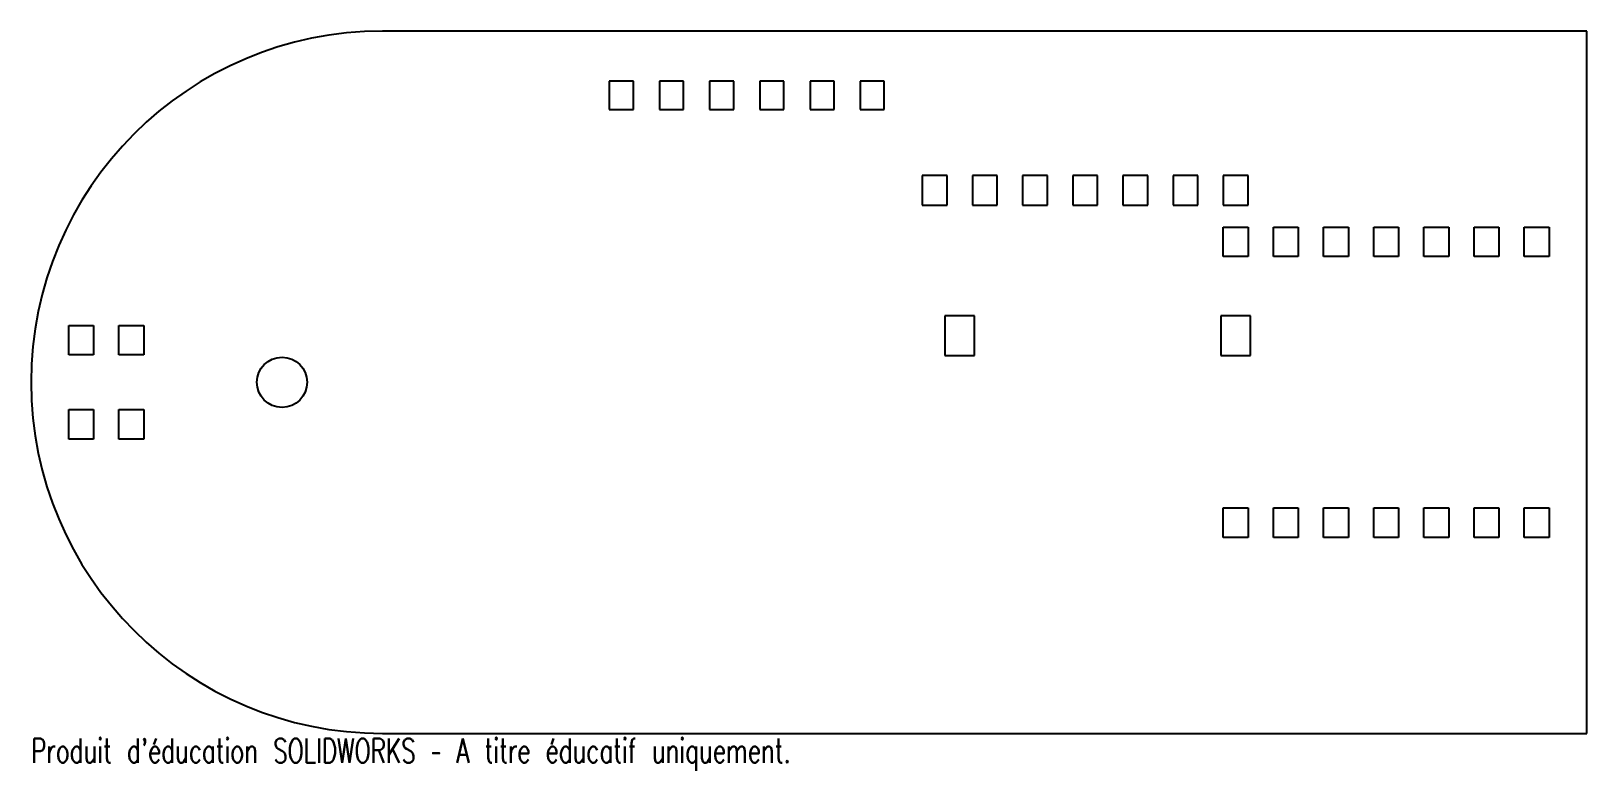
# Model space of a CAD drawing. Header units: millimetres. Extents: x 0 to 310, y -7 to 140.
import ezdxf

# ---------------------------------------------------------------- set-up
doc = ezdxf.new("R2010")
doc.units = ezdxf.units.MM
doc.styles.add('SLDTEXTSTYLE0', font='TXT', dxfattribs={"width": 0.7, "bigfont": 'bigfont'})

msp = doc.modelspace()

# ---------------------------------------------------------------- linework, layer by layer
at = {"color": 7, "linetype": 'Continuous', "lineweight": 25}
for p, q in [((310, 140), (70, 140)), ((310, 0), (310, 140)), ((115.2, 130), (115.2, 124.4)), ((120, 130), (115.2, 130)), ((120, 124.4), (120, 130)), ((125.2, 130), (125.2, 124.4)), ((130, 130), (125.2, 130)), ((130, 124.4), (130, 130)), ((135.2, 130), (135.2, 124.4)), ((140, 130), (135.2, 130)), ((140, 124.4), (140, 130)), ((145.2, 130), (145.2, 124.4)), ((150, 130), (145.2, 130)), ((150, 124.4), (150, 130)), ((155.2, 130), (155.2, 124.4)), ((160, 130), (155.2, 130)), ((160, 124.4), (160, 130)), ((165.2, 130), (165.2, 124.4)), ((170, 130), (165.2, 130)), ((170, 124.4), (170, 130)), ((115.2, 124.4), (120, 124.4)), ((125.2, 124.4), (130, 124.4)), ((135.2, 124.4), (140, 124.4)), ((145.2, 124.4), (150, 124.4)), ((155.2, 124.4), (160, 124.4)), ((165.2, 124.4), (170, 124.4)), ((177.55, 111.22), (177.55, 105.32)), ((182.5, 111.22), (177.55, 111.22)), ((182.5, 105.32), (182.5, 111.22)), ((187.55, 111.22), (187.55, 105.32)), ((192.5, 111.22), (187.55, 111.22)), ((192.5, 105.32), (192.5, 111.22)), ((197.55, 111.22), (197.55, 105.32)), ((202.5, 111.22), (197.55, 111.22)), ((202.5, 105.32), (202.5, 111.22)), ((207.55, 111.22), (207.55, 105.32)), ((212.5, 111.22), (207.55, 111.22)), ((212.5, 105.32), (212.5, 111.22)), ((217.55, 111.22), (217.55, 105.32)), ((222.5, 111.22), (217.55, 111.22)), ((222.5, 105.32), (222.5, 111.22)), ((227.55, 111.22), (227.55, 105.32)), ((232.5, 111.22), (227.55, 111.22)), ((232.5, 105.32), (232.5, 111.22)), ((237.55, 111.22), (237.55, 105.32)), ((242.5, 111.22), (237.55, 111.22)), ((242.5, 105.32), (242.5, 111.22)), ((177.55, 105.32), (182.5, 105.32)), ((187.55, 105.32), (192.5, 105.32)), ((197.55, 105.32), (202.5, 105.32)), ((207.55, 105.32), (212.5, 105.32)), ((217.55, 105.32), (222.5, 105.32)), ((227.55, 105.32), (232.5, 105.32)), ((237.55, 105.32), (242.5, 105.32)), ((237.525, 95.05), (237.525, 100.95)), ((237.525, 100.95), (242.475, 100.95)), ((242.475, 100.95), (242.475, 95.05)), ((247.525, 95.05), (247.525, 100.95)), ((247.525, 100.95), (252.475, 100.95)), ((252.475, 100.95), (252.475, 95.05)), ((257.525, 95.05), (257.525, 100.95)), ((257.525, 100.95), (262.475, 100.95)), ((262.475, 100.95), (262.475, 95.05)), ((267.525, 95.05), (267.525, 100.95)), ((267.525, 100.95), (272.475, 100.95)), ((272.475, 100.95), (272.475, 95.05)), ((277.525, 95.05), (277.525, 100.95)), ((277.525, 100.95), (282.475, 100.95)), ((282.475, 100.95), (282.475, 95.05)), ((287.525, 95.05), (287.525, 100.95)), ((287.525, 100.95), (292.475, 100.95)), ((292.475, 100.95), (292.475, 95.05)), ((297.525, 100.95), (302.475, 100.95)), ((297.525, 95.05), (297.525, 100.95)), ((302.475, 100.95), (302.475, 95.05)), ((242.475, 95.05), (237.525, 95.05)), ((252.475, 95.05), (247.525, 95.05)), ((262.475, 95.05), (257.525, 95.05)), ((272.475, 95.05), (267.525, 95.05)), ((282.475, 95.05), (277.525, 95.05)), ((292.475, 95.05), (287.525, 95.05)), ((302.475, 95.05), (297.525, 95.05)), ((7.5, 75.45), (7.5, 81.35)), ((7.5, 81.35), (12.45, 81.35)), ((12.45, 81.35), (12.45, 75.45)), ((17.5, 81.35), (22.45, 81.35)), ((17.5, 75.45), (17.5, 81.35)), ((22.45, 81.35), (22.45, 75.45)), ((182.05, 83.22), (182.05, 75.32)), ((187.95, 83.22), (182.05, 83.22)), ((187.95, 75.32), (187.95, 83.22)), ((237.05, 83.22), (237.05, 75.32)), ((242.95, 83.22), (237.05, 83.22)), ((242.95, 75.32), (242.95, 83.22)), ((12.45, 75.45), (7.5, 75.45)), ((22.45, 75.45), (17.5, 75.45)), ((182.05, 75.32), (187.95, 75.32)), ((237.05, 75.32), (242.95, 75.32)), ((7.5, 64.55), (12.45, 64.55)), ((7.5, 58.65), (7.5, 64.55)), ((12.45, 64.55), (12.45, 58.65)), ((17.5, 64.55), (22.45, 64.55)), ((17.5, 58.65), (17.5, 64.55)), ((22.45, 64.55), (22.45, 58.65)), ((12.45, 58.65), (7.5, 58.65)), ((22.45, 58.65), (17.5, 58.65)), ((237.525, 44.95), (242.475, 44.95)), ((237.525, 39.05), (237.525, 44.95)), ((242.475, 44.95), (242.475, 39.05)), ((247.525, 44.95), (252.475, 44.95)), ((247.525, 39.05), (247.525, 44.95)), ((252.475, 44.95), (252.475, 39.05)), ((257.525, 44.95), (262.475, 44.95)), ((257.525, 39.05), (257.525, 44.95)), ((262.475, 44.95), (262.475, 39.05)), ((267.525, 44.95), (272.475, 44.95)), ((267.525, 39.05), (267.525, 44.95)), ((272.475, 44.95), (272.475, 39.05)), ((277.525, 44.95), (282.475, 44.95)), ((277.525, 39.05), (277.525, 44.95)), ((282.475, 44.95), (282.475, 39.05)), ((287.525, 44.95), (292.475, 44.95)), ((287.525, 39.05), (287.525, 44.95)), ((292.475, 44.95), (292.475, 39.05)), ((297.525, 44.95), (302.475, 44.95)), ((297.525, 39.05), (297.525, 44.95)), ((302.475, 44.95), (302.475, 39.05)), ((242.475, 39.05), (237.525, 39.05)), ((252.475, 39.05), (247.525, 39.05)), ((262.475, 39.05), (257.525, 39.05)), ((272.475, 39.05), (267.525, 39.05)), ((282.475, 39.05), (277.525, 39.05)), ((292.475, 39.05), (287.525, 39.05)), ((302.475, 39.05), (297.525, 39.05)), ((70, 0), (310, 0))]:
    msp.add_line(p, q, dxfattribs=at)
msp.add_circle((50, 70), 5, dxfattribs=at)
msp.add_arc((70, 70), 70, 90, 270, dxfattribs=at)

# ---------------------------------------------------------------- texts
at = {"color": 7, "linetype": 'Continuous', "insert": (0, -1.02), "char_height": 4.83362, "attachment_point": 1, "style": 'SLDTEXTSTYLE0'}
msp.add_mtext("Produit d'éducation SOLIDWORKS – A titre éducatif uniquement.", dxfattribs=at)

doc.saveas('drawing.dxf')
